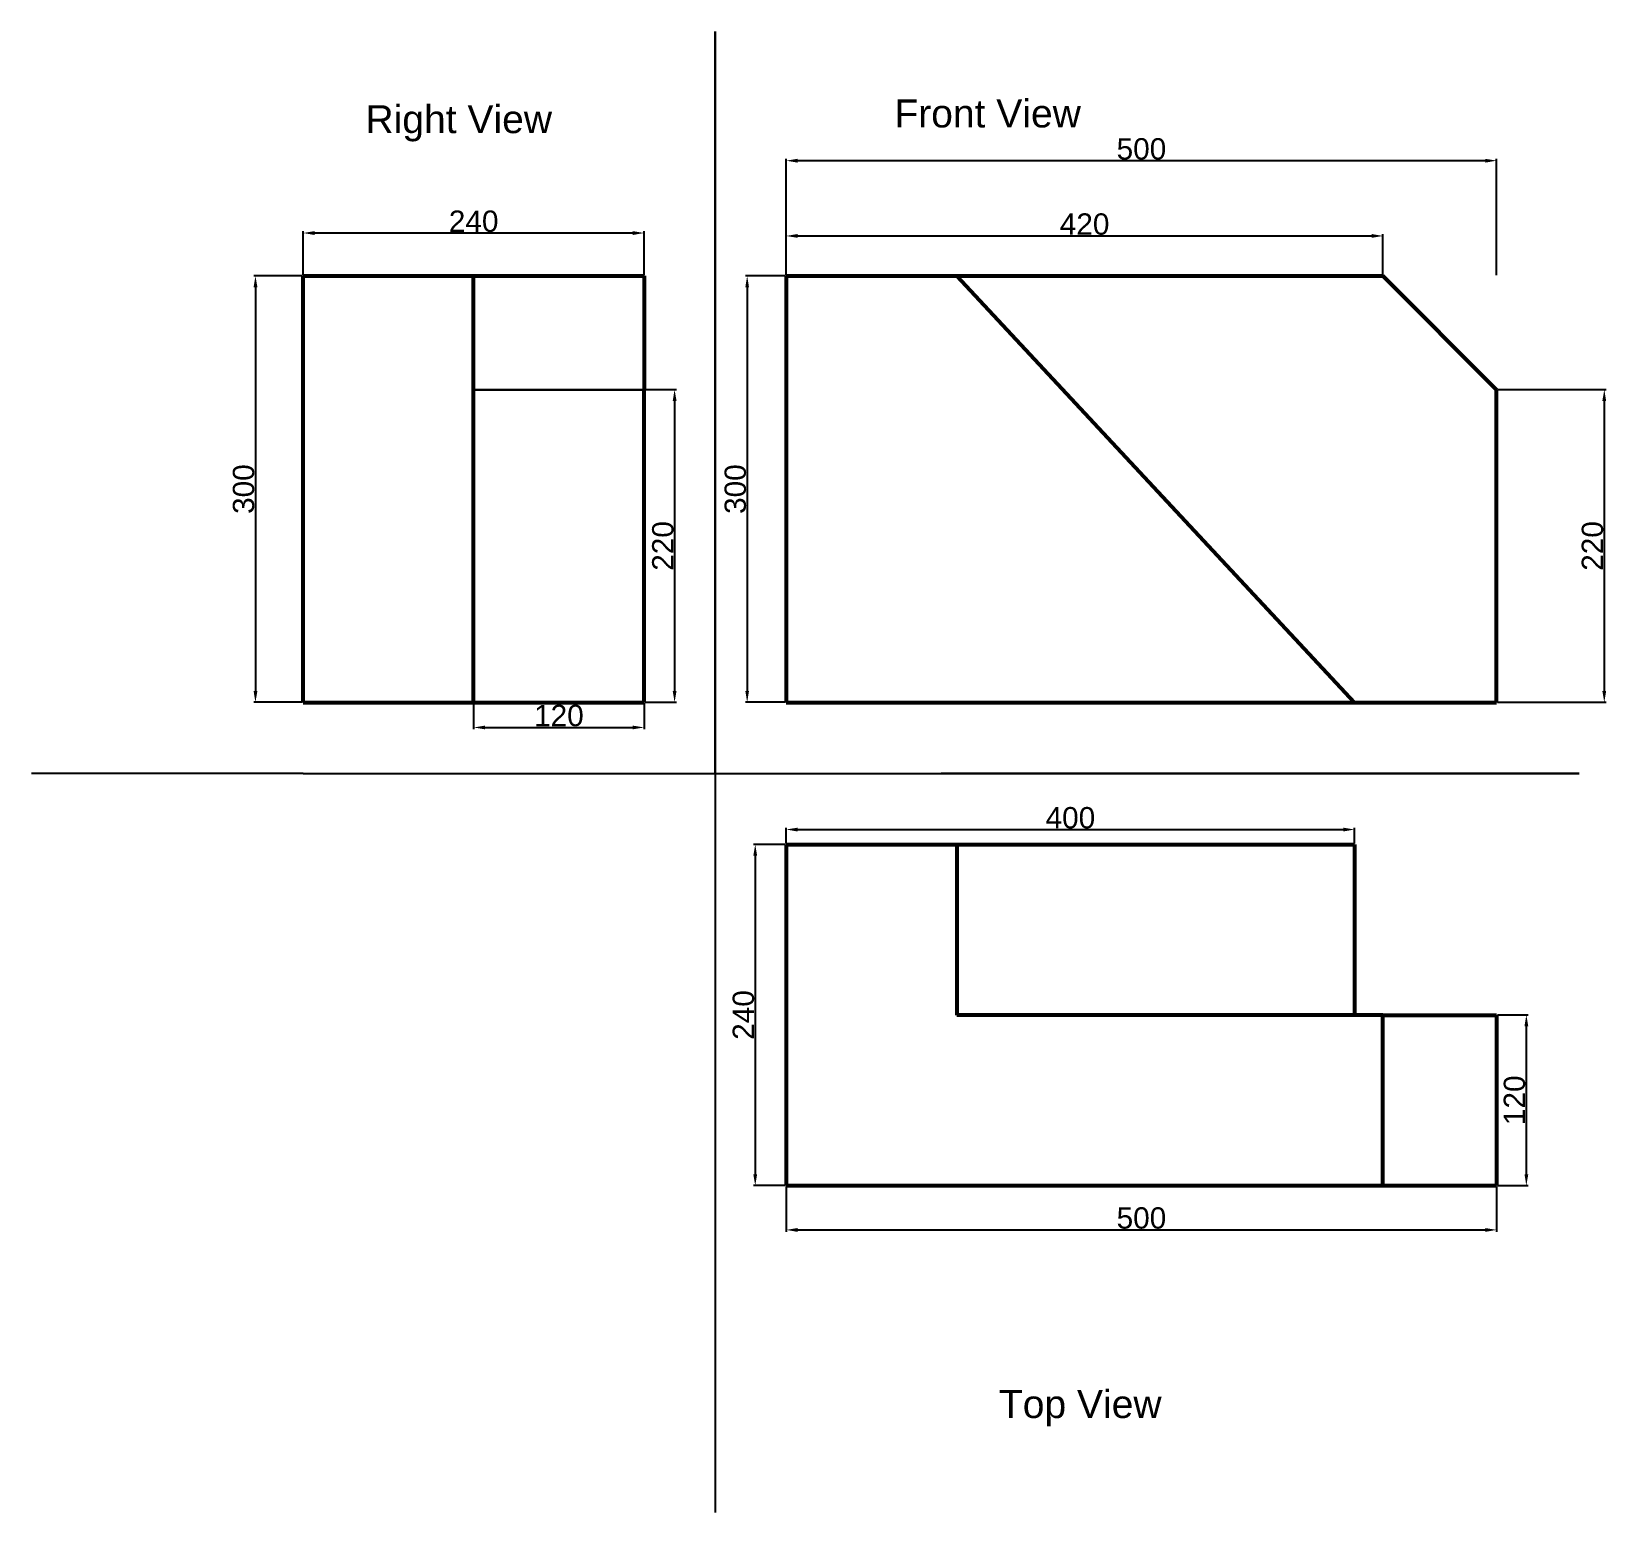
# Model space of a CAD drawing. Header units: millimetres. Extents: x 2689 to 3798, y 1674 to 2716.
import ezdxf

# ---------------------------------------------------------------- set-up
doc = ezdxf.new("R2010")
doc.units = ezdxf.units.MM
doc.styles.add('Annotative', font='arial.ttf')
doc.styles.get("Standard").update_dxf_attribs({"font": 'arial.ttf', "height": 15})
doc.dimstyles.new('ISO-25', dxfattribs={"dimtxt": 15, "dimasz": 8, "dimexe": 1.25, "dimexo": 0.625, "dimtad": 1, "dimtoh": 1, "dimtxsty": 'Standard', "dimcen": 2.5, "dimadec": 0, "dimazin": 0, "dimtfac": 1, "dimtmove": 0, "dimatfit": 3, "dimfxl": 1, "dimarcsym": 0})

# ---------------------------------------------------------------- blocks, each defined once
blk = doc.blocks.new('*D2')
at = {"color": 0, "linetype": 'Continuous', "lineweight": -2, "transparency": 16777216}
for p, q in [((3220.6, 2544.8), (3220.6, 2573.6)), ((3228.6, 2572.3), (3632.6, 2572.3)), ((3640.6, 2544.8), (3640.6, 2573.6))]:
    blk.add_line(p, q, dxfattribs=at)
at = {"color": 0, "linetype": 'Continuous', "lineweight": 30, "transparency": 16777216}
for points in [[(3228.6, 2573.7), (3228.6, 2571), (3220.6, 2572.3)], [(3632.6, 2573.7), (3632.6, 2571), (3640.6, 2572.3)]]:
    blk.add_solid(points, dxfattribs=at)
at = {"layer": 'Defpoints', "color": 0, "linetype": 'Continuous', "lineweight": 30, "transparency": 16777216}
for p in [(3640.6, 2572.3), (3220.6, 2544.2), (3640.6, 2544.2)]:
    blk.add_point(p, dxfattribs=at)
at = {"color": 0, "linetype": 'Continuous', "lineweight": 30, "transparency": 16777216, "insert": (3430.6, 2580.6), "char_height": 15, "attachment_point": 5}
blk.add_mtext('420', dxfattribs=at)
blk = doc.blocks.new('*D3')
at = {"color": 0, "linetype": 'Continuous', "lineweight": -2, "transparency": 16777216}
for p, q in [((3220.6, 2544.8), (3220.6, 2626.5)), ((3228.6, 2625.3), (3712.6, 2625.3)), ((3720.6, 2544.8), (3720.6, 2626.5))]:
    blk.add_line(p, q, dxfattribs=at)
at = {"color": 0, "linetype": 'Continuous', "lineweight": 30, "transparency": 16777216}
for points in [[(3228.6, 2626.6), (3228.6, 2623.9), (3220.6, 2625.3)], [(3712.6, 2626.6), (3712.6, 2623.9), (3720.6, 2625.3)]]:
    blk.add_solid(points, dxfattribs=at)
at = {"layer": 'Defpoints', "color": 0, "linetype": 'Continuous', "lineweight": 30, "transparency": 16777216}
for p in [(3720.6, 2625.3), (3220.6, 2544.2), (3720.6, 2544.2)]:
    blk.add_point(p, dxfattribs=at)
at = {"color": 0, "linetype": 'Continuous', "lineweight": 30, "transparency": 16777216, "insert": (3470.6, 2633.5), "char_height": 15, "attachment_point": 5}
blk.add_mtext('500', dxfattribs=at)
blk = doc.blocks.new('*D4')
at = {"color": 0, "linetype": 'Continuous', "lineweight": -2, "transparency": 16777216}
for p, q in [((3721.2, 2464.2), (3797.6, 2464.2)), ((3796.4, 2456.2), (3796.4, 2252.2)), ((3721.2, 2244.2), (3797.6, 2244.2))]:
    blk.add_line(p, q, dxfattribs=at)
at = {"color": 0, "linetype": 'Continuous', "lineweight": 30, "transparency": 16777216}
for points in [[(3795, 2456.2), (3797.7, 2456.2), (3796.4, 2464.2)], [(3795, 2252.2), (3797.7, 2252.2), (3796.4, 2244.2)]]:
    blk.add_solid(points, dxfattribs=at)
at = {"layer": 'Defpoints', "color": 0, "linetype": 'Continuous', "lineweight": 30, "transparency": 16777216}
for p in [(3720.6, 2464.2), (3720.6, 2244.2), (3796.4, 2244.2)]:
    blk.add_point(p, dxfattribs=at)
at = {"color": 0, "linetype": 'Continuous', "lineweight": 30, "transparency": 16777216, "insert": (3788.1, 2354.2), "char_height": 15, "attachment_point": 5, "rotation": 90}
blk.add_mtext('220', dxfattribs=at)
blk = doc.blocks.new('*D5')
at = {"color": 0, "linetype": 'Continuous', "lineweight": -2, "transparency": 16777216}
for p, q in [((3219.9, 2544.2), (3191.9, 2544.2)), ((3193.1, 2536.2), (3193.1, 2252.2)), ((3219.9, 2244.2), (3191.9, 2244.2))]:
    blk.add_line(p, q, dxfattribs=at)
at = {"color": 0, "linetype": 'Continuous', "lineweight": 30, "transparency": 16777216}
for points in [[(3191.8, 2536.2), (3194.4, 2536.2), (3193.1, 2544.2)], [(3191.8, 2252.2), (3194.4, 2252.2), (3193.1, 2244.2)]]:
    blk.add_solid(points, dxfattribs=at)
at = {"layer": 'Defpoints', "color": 0, "linetype": 'Continuous', "lineweight": 30, "transparency": 16777216}
for p in [(3220.6, 2544.2), (3193.1, 2244.2), (3220.6, 2244.2)]:
    blk.add_point(p, dxfattribs=at)
at = {"color": 0, "linetype": 'Continuous', "lineweight": 30, "transparency": 16777216, "insert": (3184.8, 2394.2), "char_height": 15, "attachment_point": 5, "rotation": 90}
blk.add_mtext('300', dxfattribs=at)
blk = doc.blocks.new('*D6')
at = {"color": 0, "linetype": 'Continuous', "lineweight": -2, "transparency": 16777216}
for p, q in [((2879.9, 2544.2), (2845.8, 2544.2)), ((2847, 2536.2), (2847, 2252.2)), ((2879.9, 2244.2), (2845.8, 2244.2))]:
    blk.add_line(p, q, dxfattribs=at)
at = {"color": 0, "linetype": 'Continuous', "lineweight": 30, "transparency": 16777216}
for points in [[(2845.7, 2536.2), (2848.4, 2536.2), (2847, 2544.2)], [(2845.7, 2252.2), (2848.4, 2252.2), (2847, 2244.2)]]:
    blk.add_solid(points, dxfattribs=at)
at = {"layer": 'Defpoints', "color": 0, "linetype": 'Continuous', "lineweight": 30, "transparency": 16777216}
for p in [(2880.6, 2544.2), (2847, 2244.2), (2880.6, 2244.2)]:
    blk.add_point(p, dxfattribs=at)
at = {"color": 0, "linetype": 'Continuous', "lineweight": 30, "transparency": 16777216, "insert": (2838.7, 2394.2), "char_height": 15, "attachment_point": 5, "rotation": 90}
blk.add_mtext('300', dxfattribs=at)
blk = doc.blocks.new('*D7')
at = {"color": 0, "linetype": 'Continuous', "lineweight": -2, "transparency": 16777216}
for p, q in [((2880.6, 2544.8), (2880.6, 2575.6)), ((2888.6, 2574.4), (3112.6, 2574.4)), ((3120.6, 2544.8), (3120.6, 2575.6))]:
    blk.add_line(p, q, dxfattribs=at)
at = {"color": 0, "linetype": 'Continuous', "lineweight": 30, "transparency": 16777216}
for points in [[(2888.6, 2575.7), (2888.6, 2573), (2880.6, 2574.4)], [(3112.6, 2575.7), (3112.6, 2573), (3120.6, 2574.4)]]:
    blk.add_solid(points, dxfattribs=at)
at = {"layer": 'Defpoints', "color": 0, "linetype": 'Continuous', "lineweight": 30, "transparency": 16777216}
for p in [(3120.6, 2574.4), (2880.6, 2544.2), (3120.6, 2544.2)]:
    blk.add_point(p, dxfattribs=at)
at = {"color": 0, "linetype": 'Continuous', "lineweight": 30, "transparency": 16777216, "insert": (3000.6, 2582.6), "char_height": 15, "attachment_point": 5}
blk.add_mtext('240', dxfattribs=at)
blk = doc.blocks.new('*D8')
at = {"color": 0, "linetype": 'Continuous', "lineweight": -2, "transparency": 16777216}
for p, q in [((3000.6, 2243.5), (3000.6, 2225.3)), ((3120.6, 2243.5), (3120.6, 2225.3)), ((3008.6, 2226.5), (3112.6, 2226.5))]:
    blk.add_line(p, q, dxfattribs=at)
at = {"color": 0, "linetype": 'Continuous', "lineweight": 30, "transparency": 16777216}
for points in [[(3008.6, 2227.8), (3008.6, 2225.2), (3000.6, 2226.5)], [(3112.6, 2227.8), (3112.6, 2225.2), (3120.6, 2226.5)]]:
    blk.add_solid(points, dxfattribs=at)
at = {"layer": 'Defpoints', "color": 0, "linetype": 'Continuous', "lineweight": 30, "transparency": 16777216}
for p in [(3000.6, 2244.2), (3120.6, 2244.2), (3120.6, 2226.5)]:
    blk.add_point(p, dxfattribs=at)
at = {"color": 0, "linetype": 'Continuous', "lineweight": 30, "transparency": 16777216, "insert": (3060.6, 2234.8), "char_height": 15, "attachment_point": 5}
blk.add_mtext('120', dxfattribs=at)
blk = doc.blocks.new('*D9')
at = {"color": 0, "linetype": 'Continuous', "lineweight": -2, "transparency": 16777216}
for p, q in [((3121.2, 2464.2), (3143.3, 2464.2)), ((3142, 2456.2), (3142, 2252.2)), ((3121.2, 2244.2), (3143.3, 2244.2))]:
    blk.add_line(p, q, dxfattribs=at)
at = {"color": 0, "linetype": 'Continuous', "lineweight": 30, "transparency": 16777216}
for points in [[(3140.7, 2456.2), (3143.4, 2456.2), (3142, 2464.2)], [(3140.7, 2252.2), (3143.4, 2252.2), (3142, 2244.2)]]:
    blk.add_solid(points, dxfattribs=at)
at = {"layer": 'Defpoints', "color": 0, "linetype": 'Continuous', "lineweight": 30, "transparency": 16777216}
for p in [(3120.6, 2464.2), (3120.6, 2244.2), (3142, 2244.2)]:
    blk.add_point(p, dxfattribs=at)
at = {"color": 0, "linetype": 'Continuous', "lineweight": 30, "transparency": 16777216, "insert": (3133.8, 2354.2), "char_height": 15, "attachment_point": 5, "rotation": 90}
blk.add_mtext('220', dxfattribs=at)
blk = doc.blocks.new('*D10')
at = {"color": 0, "linetype": 'Continuous', "lineweight": -2, "transparency": 16777216}
for p, q in [((3220.6, 1903.5), (3220.6, 1871.7)), ((3720.6, 1903.5), (3720.6, 1871.7)), ((3228.6, 1873), (3712.6, 1873))]:
    blk.add_line(p, q, dxfattribs=at)
at = {"color": 0, "linetype": 'Continuous', "lineweight": 30, "transparency": 16777216}
for points in [[(3228.6, 1874.3), (3228.6, 1871.6), (3220.6, 1873)], [(3712.6, 1874.3), (3712.6, 1871.6), (3720.6, 1873)]]:
    blk.add_solid(points, dxfattribs=at)
at = {"layer": 'Defpoints', "color": 0, "linetype": 'Continuous', "lineweight": 30, "transparency": 16777216}
for p in [(3220.6, 1904.2), (3720.6, 1904.2), (3720.6, 1873)]:
    blk.add_point(p, dxfattribs=at)
at = {"color": 0, "linetype": 'Continuous', "lineweight": 30, "transparency": 16777216, "insert": (3470.6, 1881.3), "char_height": 15, "attachment_point": 5}
blk.add_mtext('500', dxfattribs=at)
blk = doc.blocks.new('*D11')
at = {"color": 0, "linetype": 'Continuous', "lineweight": -2, "transparency": 16777216}
for p, q in [((3219.9, 2144.2), (3197.5, 2144.2)), ((3198.8, 2136.2), (3198.8, 1912.2)), ((3219.9, 1904.2), (3197.5, 1904.2))]:
    blk.add_line(p, q, dxfattribs=at)
at = {"color": 0, "linetype": 'Continuous', "lineweight": 30, "transparency": 16777216}
for points in [[(3197.4, 2136.2), (3200.1, 2136.2), (3198.8, 2144.2)], [(3197.4, 1912.2), (3200.1, 1912.2), (3198.8, 1904.2)]]:
    blk.add_solid(points, dxfattribs=at)
at = {"layer": 'Defpoints', "color": 0, "linetype": 'Continuous', "lineweight": 30, "transparency": 16777216}
for p in [(3220.6, 2144.2), (3198.8, 1904.2), (3220.6, 1904.2)]:
    blk.add_point(p, dxfattribs=at)
at = {"color": 0, "linetype": 'Continuous', "lineweight": 30, "transparency": 16777216, "insert": (3190.5, 2024.2), "char_height": 15, "attachment_point": 5, "rotation": 90}
blk.add_mtext('240', dxfattribs=at)
blk = doc.blocks.new('*D12')
at = {"color": 0, "linetype": 'Continuous', "lineweight": -2, "transparency": 16777216}
for p, q in [((3721.2, 2024.2), (3742.8, 2024.2)), ((3741.5, 2016.2), (3741.5, 1912.2)), ((3721.2, 1904.2), (3742.8, 1904.2))]:
    blk.add_line(p, q, dxfattribs=at)
at = {"color": 0, "linetype": 'Continuous', "lineweight": 30, "transparency": 16777216}
for points in [[(3740.2, 2016.2), (3742.9, 2016.2), (3741.5, 2024.2)], [(3740.2, 1912.2), (3742.9, 1912.2), (3741.5, 1904.2)]]:
    blk.add_solid(points, dxfattribs=at)
at = {"layer": 'Defpoints', "color": 0, "linetype": 'Continuous', "lineweight": 30, "transparency": 16777216}
for p in [(3720.6, 2024.2), (3720.6, 1904.2), (3741.5, 1904.2)]:
    blk.add_point(p, dxfattribs=at)
at = {"color": 0, "linetype": 'Continuous', "lineweight": 30, "transparency": 16777216, "insert": (3733.2, 1964.2), "char_height": 15, "attachment_point": 5, "rotation": 90}
blk.add_mtext('120', dxfattribs=at)
blk = doc.blocks.new('*D13')
at = {"color": 0, "linetype": 'Continuous', "lineweight": -2, "transparency": 16777216}
for p, q in [((3220.6, 2144.8), (3220.6, 2155.9)), ((3228.6, 2154.7), (3612.6, 2154.7)), ((3620.6, 2144.8), (3620.6, 2155.9))]:
    blk.add_line(p, q, dxfattribs=at)
at = {"color": 0, "linetype": 'Continuous', "lineweight": 30, "transparency": 16777216}
for points in [[(3228.6, 2156), (3228.6, 2153.3), (3220.6, 2154.7)], [(3612.6, 2156), (3612.6, 2153.3), (3620.6, 2154.7)]]:
    blk.add_solid(points, dxfattribs=at)
at = {"layer": 'Defpoints', "color": 0, "linetype": 'Continuous', "lineweight": 30, "transparency": 16777216}
for p in [(3620.6, 2154.7), (3220.6, 2144.2), (3620.6, 2144.2)]:
    blk.add_point(p, dxfattribs=at)
at = {"color": 0, "linetype": 'Continuous', "lineweight": 30, "transparency": 16777216, "insert": (3420.6, 2162.9), "char_height": 15, "attachment_point": 5}
blk.add_mtext('400', dxfattribs=at)

msp = doc.modelspace()

# ---------------------------------------------------------------- linework, layer by layer
for p, q in [((3170.575, 2194.167), (3170.575, 2716.164)), ((3170.575, 2716.164), (3170.575, 2195.164)), ((3170.575, 2195.164), (3170.575, 1674.164))]:
    msp.add_line(p, q)
at = {"linetype": 'Continuous', "lineweight": 53}
for p, q in [((2880.575, 2244.167), (2880.575, 2544.167)), ((2880.575, 2544.167), (3120.575, 2544.167)), ((3000.575, 2464.167), (3000.575, 2544.167)), ((3120.575, 2544.167), (3120.575, 2464.167)), ((3220.575, 2544.167), (3220.575, 2244.167)), ((3220.575, 2544.167), (3640.575, 2544.167)), ((3340.575, 2544.167), (3620.575, 2244.167)), ((3720.575, 2464.167), (3640.575, 2544.167)), ((3000.575, 2244.167), (3000.575, 2464.167)), ((3120.575, 2244.167), (3120.575, 2464.167)), ((3720.575, 2244.167), (3720.575, 2464.167)), ((2880.575, 2244.167), (3120.575, 2244.167)), ((3220.575, 2244.167), (3720.575, 2244.167)), ((3220.575, 2244.167), (3620.575, 2244.167)), ((3220.575, 2144.167), (3220.575, 1904.167)), ((3220.575, 2144.167), (3620.575, 2144.167)), ((3340.575, 2144.167), (3340.575, 2024.167)), ((3620.575, 2144.167), (3620.575, 2024.167)), ((3640.575, 2024.167), (3340.575, 2024.167)), ((3640.575, 1904.167), (3640.575, 2024.167)), ((3640.575, 2024.167), (3720.575, 2024.167)), ((3720.575, 2024.167), (3720.575, 1904.167)), ((3220.575, 1904.167), (3640.575, 1904.167)), ((3640.575, 1904.167), (3720.575, 1904.167))]:
    msp.add_line(p, q, dxfattribs=at)
at = {"linetype": 'Continuous'}
for p, q in [((3220.575, 2544.167), (3640.575, 2544.167)), ((3220.575, 2544.167), (3640.575, 2544.167)), ((3220.575, 2544.167), (3340.575, 2544.167)), ((2880.575, 2464.167), (2880.575, 2244.167)), ((3000.575, 2464.167), (3000.575, 2244.167)), ((3000.575, 2464.167), (3120.575, 2464.167)), ((3720.575, 2244.167), (3720.575, 2464.167)), ((3000.575, 2244.167), (3120.575, 2244.167)), ((2880.575, 2194.167), (2689.386, 2194.167)), ((2880.575, 2194.167), (3778.741, 2194.167)), ((3120.575, 2194.167), (3170.575, 2194.167)), ((3778.741, 2194.167), (3329.658, 2194.167)), ((3220.575, 2144.167), (3340.575, 2144.167))]:
    msp.add_line(p, q, dxfattribs=at)
at = {"color": 3, "linetype": 'Continuous', "lineweight": 30}
msp.add_line((3120.575, 2464.167), (3000.575, 2464.167), dxfattribs=at)

# ---------------------------------------------------------------- texts
at = {"linetype": 'Continuous', "style": 'Annotative'}
for s, p in [('Right View', (2924.464, 2644.667)), ('Front View', (3296.705, 2648.671)), ('Top View', (3370.288, 1740.636))]:
    msp.add_text(s, height=19.6635, dxfattribs=at).set_placement(p)

# ---------------------------------------------------------------- dimensions: what is measured, and where the dimension line sits
at = {"color": 3, "linetype": 'Continuous', "lineweight": 30}
for base, p1, p2, picture, middle in [((3720.575, 2625.258), (3220.575, 2544.167), (3720.575, 2544.167), '*D3', (3470.575, 2633.541)), ((3120.575, 2574.352), (2880.575, 2544.167), (3120.575, 2544.167), '*D7', (3000.575, 2582.636)), ((3640.575, 2572.341), (3220.575, 2544.167), (3640.575, 2544.167), '*D2', (3430.575, 2580.625)), ((3120.575, 2226.5), (3000.575, 2244.167), (3120.575, 2244.167), '*D8', (3060.575, 2234.784)), ((3620.575, 2154.661), (3220.575, 2144.167), (3620.575, 2144.167), '*D13', (3420.575, 2162.945)), ((3720.575, 1872.976), (3220.575, 1904.167), (3720.575, 1904.167), '*D10', (3470.575, 1881.26))]:
    dim = msp.add_linear_dim(base=base, p1=p1, p2=p2, dimstyle='ISO-25', dxfattribs=at)
    dim.commit()
    dim.dimension.update_dxf_attribs({"geometry": picture, "text_midpoint": middle})
for base, p1, p2, picture, middle in [((2847.026, 2244.167), (2880.575, 2544.167), (2880.575, 2244.167), '*D6', (2838.737, 2394.167)), ((3193.103, 2244.167), (3220.575, 2544.167), (3220.575, 2244.167), '*D5', (3184.815, 2394.167)), ((3142.043, 2244.167), (3120.575, 2464.167), (3120.575, 2244.167), '*D9', (3133.759, 2354.167)), ((3796.375, 2244.167), (3720.575, 2464.167), (3720.575, 2244.167), '*D4', (3788.091, 2354.167)), ((3198.777, 1904.167), (3220.575, 2144.167), (3220.575, 1904.167), '*D11', (3190.493, 2024.167)), ((3741.532, 1904.167), (3720.575, 2024.167), (3720.575, 1904.167), '*D12', (3733.248, 1964.167))]:
    dim = msp.add_linear_dim(base=base, p1=p1, p2=p2, angle=90, dimstyle='ISO-25', dxfattribs=at)
    dim.commit()
    dim.dimension.update_dxf_attribs({"geometry": picture, "text_midpoint": middle})

doc.saveas('drawing.dxf')
